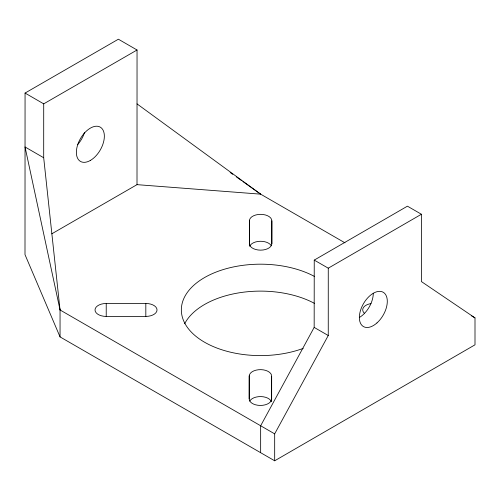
<?xml version="1.0" encoding="UTF-8"?>
<svg xmlns="http://www.w3.org/2000/svg" width="500" height="500" viewBox="0 0 500 500"><rect width="100%" height="100%" fill="white"/><g stroke="black" fill="none" stroke-linecap="round" stroke-linejoin="round"><path stroke-width="0.75" d="M51.788 233.819L137.006 184.65L137.044 50L118.387 39.206L25.062 93.062L25 254.631L60.05 336.906L274.675 460.794L475 344.819L475 317.887L421.413 281.581L421.419 214.25L407.431 206.175L314.244 260.106L314.169 327.4L260.65 425.788L260.65 452.725M60.05 336.906L60.05 309.969L43.694 157.744L43.712 103.856L25.062 93.062M249.406 220.819L249.381 243.669A11.219 6.475 0 0 0 260.594 250.15A11.219 6.475 0 0 0 271.812 243.669L271.837 220.819A11.219 6.475 0 0 0 260.619 214.344A11.219 6.475 0 0 0 249.406 220.819L249.381 245.981M271.644 376.388L271.631 398.969A11.219 6.475 0 0 1 260.413 405.444A11.219 6.475 0 0 1 249.2 398.969L249.237 375.844A11.219 6.475 0 0 1 260.912 369.644A11.219 6.475 0 0 1 271.644 376.388L271.644 401.012M274.675 460.794L274.675 433.862L328.256 335.513L328.269 268.181L421.419 214.25M43.712 103.856L137.044 50M106.225 303.475L145.819 303.463A11.219 6.475 0 0 1 157.031 309.938A11.219 6.475 0 0 1 145.819 316.413L106.237 316.431A11.219 6.475 0 0 1 95.019 309.956A11.219 6.475 0 0 1 106.225 303.475L106.225 316.562M137.006 184.65L260.65 194.156L344.969 242.831M471.662 315.963L475 317.887M314.244 260.106L328.269 268.181M314.169 327.4L328.256 335.513M59.7 308.45L60.05 309.969L274.675 433.862M43.694 157.744L25.031 146.956L60.05 309.969M230.162 172.5L232.7 174.306M236.513 177.013L241.594 180.619M242.869 181.525L260.65 194.156L137.025 103.888M271.837 220.819L271.837 243.906M249.237 375.844L249.237 398.931M145.819 303.463L145.819 316.544M303.206 348.387A79.169 45.706 0 0 1 197.638 337.663A79.169 45.706 0 0 1 207.338 276.031A79.169 45.706 0 0 1 314.531 276.475M364.206 313.087A11.219 6.475 0 0 1 371.006 303.594M249.737 401.112A11.219 6.475 0 0 1 260.912 396.581A11.219 6.475 0 0 1 271.388 401.637M184.65 323.756A79.169 45.706 0 0 1 314.531 303.406M249.788 246.075A11.219 6.475 0 0 1 260.131 241.281A11.219 6.475 0 0 1 271.163 245.538M373.294 293.256A19.794 11.413 -60.1 0 1 359.319 317.512M84.488 132.525A19.794 11.425 -60 0 1 77.731 144.512M376.95 322.938A19.794 11.413 -60.1 0 0 383.212 292.269A19.794 11.413 -60.1 0 0 359.831 313.05A19.794 11.413 -60.1 0 0 376.95 322.938M90.356 160.444A19.794 11.425 -60 0 0 102.494 129.213A19.794 11.425 -60 0 0 78.244 143.206A19.794 11.425 -60 0 0 90.356 160.444"/></g></svg>
